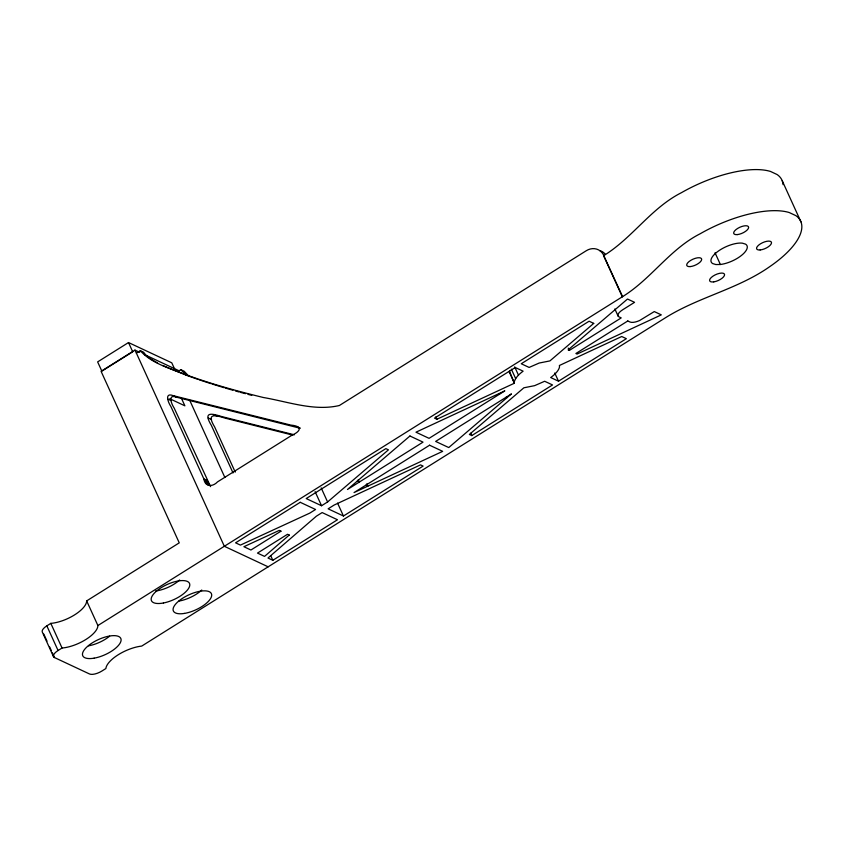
<?xml version="1.0" encoding="UTF-8"?>
<svg xmlns="http://www.w3.org/2000/svg" width="844" height="844" viewBox="0 0 844 844"><rect width="100%" height="100%" fill="white"/><g stroke="black" fill="none" stroke-linecap="round" stroke-linejoin="round"><path stroke-width="1.27" d="M514.281 381.72C515.695 377.184 519.44 373.934 523.111 371.17L515.283 367.499L434.523 418.128L436.918 419.246L514.386 383.218L509.47 371.16M327.588 501.958L388.44 449.841L385.856 448.628L306.203 498.561L321.543 505.746L327.588 501.958L321.163 487.874M54.491 657.56A9.833 3.893 -24.5 0 1 58.067 650.513L62.055 648.013A25.193 9.97 -24.5 0 0 85.824 639.52A25.193 9.97 -24.5 0 0 97.893 625.541L622.577 296.634C651.178 279.026 669.851 249.075 700.203 233.746A78.65 31.112 -24.5 0 1 789.245 212.54L795.85 215.631A78.65 31.112 -24.5 0 1 770.013 266.451C738.289 288.912 699.243 296.856 666.391 317.175L141.718 646.082A25.964 10.276 -24.5 0 0 105.869 668.543L101.892 671.043A9.833 3.893 -24.5 0 1 89.548 673.987L54.491 657.56L52.349 652.866M128.51 342.548L97.64 361.897L101.85 371.138L132.719 351.79L128.51 342.548L171.775 362.825L174.94 369.767M139.671 352.328L134.934 350.102L101.08 371.328L179.255 542.85L86.658 600.896A25.193 9.97 -24.5 0 1 74.599 614.875A25.193 9.97 -24.5 0 1 50.819 623.368L46.842 625.858A9.833 3.893 -24.5 0 0 42.295 632.029L53.52 656.674M268.16 566.82L224.335 546.279L136.401 353.151L140.315 350.693L143.607 352.233L146.17 355.503L150.918 359.09L157.596 362.952M177.894 371.539L180.848 369.683L184.14 371.223L188.602 375.928M569.31 350.429L621.216 317.893L619.021 316.869A9.833 3.893 -24.5 0 1 622.608 309.822L634.561 302.331L627.514 299.029L568.128 349.88L569.31 350.429L568.234 348.087M272.834 560.289L337.484 519.756L322.144 512.572L316.384 516.18L267.991 558.021L272.834 560.289L270.692 555.595M343.455 516.011L423.108 466.088L420.512 464.875L334.161 505.039L328.116 508.827L343.455 516.011L337.568 503.108M471.775 435.578L552.535 384.948L544.665 381.266L534.621 385.655L523.86 387.797L469.369 434.46L471.775 435.578L470.699 433.236M558.506 381.203L626.354 338.676L621.722 336.503L559.403 365.494L559.509 366.982A24.581 9.727 -24.5 0 1 551.28 377.131L550.668 377.532L558.506 381.203L554.761 372.995M720.375 264.488L715.881 264.552L712.674 263.571A19.665 7.775 -24.5 0 1 718.866 250.721A19.665 7.775 -24.5 0 1 742.34 243.156L745.547 244.138A19.665 7.775 -24.5 0 1 741.581 255.342A19.665 7.775 -24.5 0 1 720.375 264.488L715.026 252.746M173.263 395.678C164.2 392.091 168.093 402.472 170.857 406.46L203.858 478.886C204.955 487.041 212.614 487.125 217.499 481.903L291.591 435.451C301.097 431.178 302.722 426.146 290.863 425.102L173.263 395.678L176.554 397.218L300.053 428.214M176.554 397.218C167.481 393.631 171.374 404.012 174.138 408L210.599 486.65M294.377 434.808L221.634 416.546C210.356 412.916 203.288 412.094 211.39 425.45L233.028 472.946M292.562 435.061L224.915 418.086C213.637 414.457 206.569 413.634 214.671 426.99L235.233 472.112M240.434 392.354L245.467 393.684M247.978 394.359L251.755 395.361M225.422 388.092L232.933 390.234M235.434 390.951L239.179 392.017M211.981 383.988L224.209 387.723M199.089 379.768L210.81 383.609M186.967 375.485L197.876 379.336M185.859 375.063C170.33 368.142 151.878 363.838 140.315 350.693M162.702 365.473C195.091 379.494 229.178 389.158 263.402 397.513C288.184 401.733 314.274 411.461 339.383 405.5L586.285 250.721A14.749 12.829 -64.9 0 1 603.017 254.012L622.577 296.634M498.73 393.715L499.606 394.127M506.178 397.207L507.065 397.619M144.408 354.543L178.749 370.643M297.774 427.022L299.958 428.045M357.255 481.122L359.301 482.082L358.236 479.73M365.874 485.163L367.931 486.123L366.855 483.77M213.796 414.668L217.087 416.208M169.749 398.727L184.878 405.816L181.133 397.608M167.692 399.033L170.973 400.573M208.225 418.023L211.517 419.563M203.858 478.886L207.149 480.426M204.448 480.162L207.73 481.702M204.987 481.312L208.268 482.852M205.482 482.335L208.763 483.876M205.947 483.222L209.238 484.762M206.4 483.981L209.692 485.522M186.271 375.105L180.848 369.683M134.934 350.102L136.401 353.151M782.219 180.753L800.935 221.835M622.323 296.793L603.597 255.711C632.335 238.113 651.04 208.035 681.488 192.654A78.65 31.112 -24.5 0 1 770.53 171.459L777.124 174.55A78.65 31.112 -24.5 0 1 783.074 184.636M614.854 308.946L618.061 315.983M514.703 366.866L518.438 375.084M511.358 369.155L515.642 378.545M509.037 371.476L514.386 383.218M435.842 416.894L436.918 419.246M315.128 491.662L321.543 505.746M189.446 399.697L224.884 477.504M86.658 600.896L97.893 625.541M50.819 623.368L62.055 648.013M46.842 625.858L58.067 650.513M43.793 634.076L47 641.124M49.669 646.989L51.284 650.513M179.624 579.997A20.889 8.261 -24.5 0 1 155.518 591.022M201.758 590.04A20.889 8.261 -24.5 0 1 178.886 601.086M109.614 636.197A20.889 8.261 -24.5 0 1 88.493 645.839M599.673 250.573A14.749 12.829 -64.9 0 1 605.275 254.16M289.228 535.054L264.541 556.396L257.494 553.094L287.54 534.263L289.228 535.054M409.941 436L347.475 489.488L423.023 442.129L409.941 436M511.264 394.021L448.744 447.563L435.641 441.423L511.264 394.021M593.733 323.389L549.929 360.905L539.158 363.047L529.125 367.435L521.254 363.753L589.101 321.216L593.733 323.389M300.232 502.307L235.582 542.829L240.424 545.097L309.811 513.099L315.572 509.491L300.232 502.307M280.968 531.182L250.921 550.014L243.884 546.712L279.28 530.391L280.968 531.182M504.691 390.941L429.068 438.342L415.965 432.202L504.691 390.941M429.596 445.21L354.047 492.569L442.678 451.35L429.596 445.21M627.788 320.973L575.882 353.509L577.053 354.069L661.316 314.865L654.279 311.573L639.657 320.498A9.833 3.893 -24.5 0 1 629.983 321.997L627.788 320.973M163.419 602.996A20.889 8.261 -24.5 0 0 189.583 583.605A20.889 8.261 -24.5 0 0 158.44 589.545A20.889 8.261 -24.5 0 0 163.419 602.996M184.498 613.409A20.889 8.261 -24.5 0 0 211.601 594.239A20.889 8.261 -24.5 0 0 181.059 599.293A20.889 8.261 -24.5 0 0 184.498 613.409M94.117 658.172A20.889 8.261 -24.5 0 0 120.977 638.94A20.889 8.261 -24.5 0 0 90.266 644.225A20.889 8.261 -24.5 0 0 94.117 658.172M737.171 234.611A8.113 3.207 -24.5 0 0 748.639 227.521A8.113 3.207 -24.5 0 0 737.624 228.439A8.113 3.207 -24.5 0 0 737.171 234.611M713.75 281.875A8.113 3.207 -24.5 0 0 724.563 274.511A8.113 3.207 -24.5 0 0 712.916 276.188A8.113 3.207 -24.5 0 0 713.75 281.875M760.149 249.961A8.113 3.207 -24.5 0 0 771.532 242.819A8.113 3.207 -24.5 0 0 760.423 243.853A8.113 3.207 -24.5 0 0 760.149 249.961M690.107 266.598A8.113 3.207 -24.5 0 0 701.68 259.562A8.113 3.207 -24.5 0 0 690.782 260.342A8.113 3.207 -24.5 0 0 690.107 266.598"/></g></svg>
